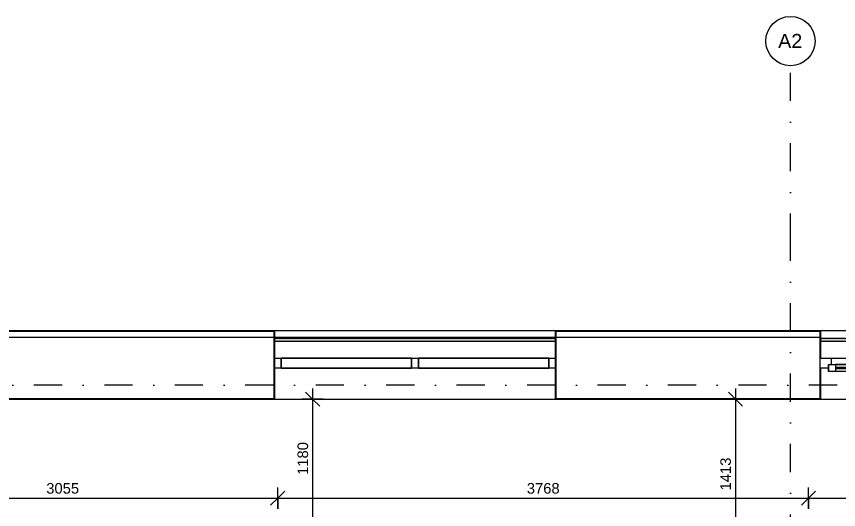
# Model space of a CAD drawing. Header units: millimetres. Extents: x -2015 to 46090, y -3604 to 14301.
# Drawn here: x 2605 to 8441, y 10765 to 14268 of the extents above; entities that cross this region are included whole.
import ezdxf

# ---------------------------------------------------------------- set-up
doc = ezdxf.new("R2010")
doc.units = ezdxf.units.MM
doc.linetypes.add('HA_DashDot_10mm-S3mm', pattern=[500, 200, -150, 0, -150])
for name, color, linetype, lineweight in [('-UNDERLAY_A-FLOR-HRAL-OTLN', 9, 'Continuous', 9), ('-UNDERLAY_A-GLAZ-CWMG-OTLN', 9, 'Continuous', 5), ('A-____-____-DIMS', 9, 'Continuous', 5), ('A-____-____-DIMS-50', 9, 'Continuous', 5), ('A-GLAZ-____-MCUT', 9, 'Continuous', 5), ('A-GLAZ-____-OTLN', 9, 'Continuous', 5), ('A-GLAZ-CURT-MCUT', 9, 'Continuous', 5), ('A-GLAZ-CURT-OTLN', 9, 'Continuous', 5), ('A-GLAZ-CWMG-MCUT', 9, 'Continuous', 5), ('A-GLAZ-CWMG-OTLN', 9, 'Continuous', 5), ('A-WALL-____-MCUT', 9, 'Continuous', 9), ('A-WALL-____-OTLN', 9, 'Continuous', 9), ('S-GRID-____-IDEN', 9, 'Continuous', 9), ('S-GRID-____-OTLN', 9, 'Continuous', 5)]:
    doc.layers.add(name, color=color, linetype=linetype, lineweight=lineweight)
doc.styles.add('Arial', font='arial.ttf', dxfattribs={"height": 100})
doc.styles.add('Arial_1', font='arial.ttf', dxfattribs={"height": 75})
doc.dimstyles.new('Inner_Dimensions', dxfattribs={"dimscale": 304.8, "dimtxt": 76.519455, "dimasz": 0.328084, "dimexe": 0.246063, "dimexo": 0.0625, "dimgap": 0.032808, "dimtad": 1, "dimdec": 0, "dimzin": 0, "dimdsep": 46, "dimtxsty": 'Arial_1', "dimblk1": 'OBLIQUE', "dimblk2": 'OBLIQUE', "dimsah": 1, "dimcen": 0.09, "dimdle": 0.246063, "dimazin": 0, "dimtfac": 1, "dimtdec": 4, "dimtix": 1, "dimtmove": 0, "dimatfit": 3, "dimfxl": 0.246063, "dimfxlon": 1, "dimtvp": 1, "dimtolj": 1, "dimtzin": 0, "dimlwd": 9, "dimlwe": 9, "dimarcsym": 2})
doc.dimstyles.new('Inner_Dimensions_1', dxfattribs={"dimscale": 304.8, "dimtxt": 76.519455, "dimasz": 0.328084, "dimexe": 0.246063, "dimexo": 0.0625, "dimgap": 0.032808, "dimtad": 1, "dimdec": 0, "dimzin": 0, "dimdsep": 46, "dimtxsty": 'Arial_1', "dimblk1": 'OBLIQUE', "dimblk2": 'OBLIQUE', "dimsah": 1, "dimcen": 0.09, "dimdle": 0.246063, "dimazin": 0, "dimtfac": 1, "dimtdec": 4, "dimtix": 1, "dimtmove": 2, "dimatfit": 3, "dimfxl": 0.246063, "dimfxlon": 1, "dimtvp": 1, "dimtolj": 1, "dimtzin": 0, "dimlwd": 9, "dimlwe": 9, "dimarcsym": 2})

# ---------------------------------------------------------------- blocks, each defined once
blk = doc.blocks.new('Railing - Railing-1645061-DSP_2NP-A')
at = {"layer": '-UNDERLAY_A-FLOR-HRAL-OTLN'}
blk.add_hatch(color=256, dxfattribs=at).paths.add_polyline_path([(6435, 11960), (6435, 11980), (4435, 11980), (4435, 11960), (6228.2, 11960)])
for p, q in [((4435, 11980), (4435, 11960)), ((6435, 11980), (4435, 11980)), ((6435, 11960), (6435, 11980)), ((6435, 11960), (4435, 11960))]:
    blk.add_line(p, q, dxfattribs=at)
blk = doc.blocks.new('Railing - Railing-1645221-DSP_2NP-A')
at = {"layer": '-UNDERLAY_A-FLOR-HRAL-OTLN'}
blk.add_hatch(color=256, dxfattribs=at).paths.add_polyline_path([(9310, 11960), (9310, 11980), (8310, 11980), (8310, 11960), (8761.1, 11960)])
for p, q in [((8310, 11980), (8310, 11960)), ((9310, 11980), (8310, 11980)), ((9310, 11960), (9310, 11980)), ((9310, 11960), (8310, 11960))]:
    blk.add_line(p, q, dxfattribs=at)
blk = doc.blocks.new('Obdélníková příčel - 50x70mm EXT-2013035-DSP_2NP-A')
at = {"layer": '-UNDERLAY_A-GLAZ-CWMG-OTLN'}
for p, q in [((4485, 11840), (4485, 11770)), ((5410, 11840), (4485, 11840)), ((5410, 11770), (5410, 11840)), ((4485, 11770), (5410, 11770))]:
    blk.add_line(p, q, dxfattribs=at)
blk = doc.blocks.new('HA_WD_SinglePanel - 1000x2400-2168134-DSP_2NP-A')
at = {"layer": 'A-GLAZ-____-MCUT'}
for p, q in [((-500, 0), (-500, 70)), ((-500, 70), (-420, 70)), ((-420, 70), (-420, 25)), ((420, 25), (420, 70)), ((420, 70), (500, 70)), ((500, 70), (500, 0)), ((-440, 0), (-500, 0)), ((-440, -25), (-440, 25)), ((-440, 25), (-390, 25)), ((-390, 25), (-390, -25)), ((390, 5), (-390, 5)), ((390, -25), (390, 25)), ((390, 25), (440, 25)), ((440, 25), (440, -25)), ((500, 0), (440, 0)), ((-390, -25), (-440, -25)), ((390, -5), (-390, -5)), ((440, -25), (390, -25))]:
    blk.add_line(p, q, dxfattribs=at)
at = {"layer": 'A-GLAZ-____-OTLN'}
for p, q in [((-420, 70), (420, 70)), ((-440, 25), (-440, -25)), ((-440, 25), (440, 25)), ((390, 25), (-390, 25)), ((440, 25), (440, -25)), ((440, -25), (-440, -25)), ((390, -25), (-390, -25))]:
    blk.add_line(p, q, dxfattribs=at)
blk = doc.blocks.new('Systémový panel - Sklo-2013037-DSP_2NP-A')
at = {"layer": 'A-GLAZ-CURT-MCUT'}
for p, q in [((-462.5, 0), (-462.5, 70)), ((-462.5, 70), (462.5, 70)), ((462.5, 70), (462.5, 0)), ((462.5, 0), (-462.5, 0))]:
    blk.add_line(p, q, dxfattribs=at)
blk = doc.blocks.new('Obdélníková příčel - 50x70mm EXT-1499828-DSP_2NP-A')
at = {"layer": 'A-GLAZ-CWMG-MCUT'}
for p, q in [((0, 0), (-50, 0)), ((-50, 0), (-50, -70)), ((0, -70), (0, 0)), ((-50, -70), (0, -70))]:
    blk.add_line(p, q, dxfattribs=at)
blk = doc.blocks.new('Obdélníková příčel - 50x70mm EXT-1499829-DSP_2NP-A')
at = {"layer": 'A-GLAZ-CWMG-MCUT'}
for p, q in [((-50, 0), (0, 0)), ((-50, -70), (-50, 0)), ((0, 0), (0, -70)), ((0, -70), (-50, -70))]:
    blk.add_line(p, q, dxfattribs=at)
blk = doc.blocks.new('Obdélníková příčel - 50x70mm EXT-2013036-DSP_2NP-A')
at = {"layer": 'A-GLAZ-CWMG-MCUT'}
for p, q in [((25, 0), (-25, 0)), ((-25, 0), (-25, -70)), ((25, -70), (25, 0)), ((-25, -70), (25, -70))]:
    blk.add_line(p, q, dxfattribs=at)
blk = doc.blocks.new('Grid - Radius 3_5mm-353793-DSP_2NP-A')
at = {"layer": 'S-GRID-____-IDEN'}
blk.add_circle((0, 0), 3.5, dxfattribs=at)
blk = doc.blocks.new('DIMBLOCK73-DSP_2NP-A')
at = {"layer": 'A-____-____-DIMS-50', "lineweight": 9}
for p, q in [((1405, 10771.3), (1405, 10921.3)), ((4460, 10771.3), (4460, 10921.3)), ((1405, 10846.3), (1455, 10896.3)), ((4460, 10846.3), (4510, 10896.3)), ((1405, 10846.3), (1355, 10796.3)), ((1405, 10846.3), (4460, 10846.3)), ((1405, 10846.3), (1405, 10771.3)), ((4460, 10846.3), (4410, 10796.3)), ((4460, 10846.3), (4460, 10771.3))]:
    blk.add_line(p, q, dxfattribs=at)
at = {"layer": 'A-____-____-DIMS-50', "color": 0, "lineweight": 9, "insert": (2817.1, 10953.7), "char_height": 75, "width": 276.883, "attachment_point": 1, "line_spacing_factor": 0.941778, "style": 'Arial_1'}
blk.add_mtext('3055', dxfattribs=at)
blk = doc.blocks.new('_Oblique')
at = {"color": 0, "linetype": 'ByBlock', "lineweight": -2}
blk.add_line((-0.5, -0.5), (0.5, 0.5), dxfattribs=at)
blk = doc.blocks.new('DIMBLOCK74-DSP_2NP-A')
at = {"layer": 'A-____-____-DIMS-50', "lineweight": 9}
for p, q in [((4460, 10771.3), (4460, 10921.3)), ((8227.7, 10771.3), (8227.7, 10921.3)), ((4460, 10846.3), (4510, 10896.3)), ((8227.7, 10846.3), (8277.7, 10896.3)), ((4460, 10846.3), (4410, 10796.3)), ((4460, 10846.3), (8227.7, 10846.3)), ((4460, 10846.3), (4460, 10771.3)), ((8227.7, 10846.3), (8177.7, 10796.3)), ((8227.7, 10846.3), (8227.7, 10771.3))]:
    blk.add_line(p, q, dxfattribs=at)
at = {"layer": 'A-____-____-DIMS-50', "color": 0, "lineweight": 9, "insert": (6228.5, 10953.7), "char_height": 75, "width": 276.883, "attachment_point": 1, "line_spacing_factor": 0.941778, "style": 'Arial_1'}
blk.add_mtext('3768', dxfattribs=at)
blk = doc.blocks.new('DIMBLOCK75-DSP_2NP-A')
at = {"layer": 'A-____-____-DIMS-50', "lineweight": 9}
for p, q in [((8227.7, 10771.3), (8227.7, 10921.3)), ((9880.4, 10921.3), (9880.4, 10771.3)), ((9880.4, 10846.3), (9880.4, 10921.3)), ((8227.7, 10846.3), (8277.7, 10896.3)), ((9880.4, 10846.3), (9930.4, 10896.3)), ((8227.7, 10846.3), (8177.7, 10796.3)), ((8227.7, 10846.3), (9955.4, 10846.3)), ((8227.7, 10846.3), (8227.7, 10771.3)), ((9880.4, 10846.3), (9830.4, 10796.3))]:
    blk.add_line(p, q, dxfattribs=at)
at = {"layer": 'A-____-____-DIMS-50', "color": 0, "lineweight": 9, "insert": (8938.7, 10953.7), "char_height": 75, "width": 276.883, "attachment_point": 1, "line_spacing_factor": 0.941778, "style": 'Arial_1'}
blk.add_mtext('1653', dxfattribs=at)
blk = doc.blocks.new('DIMBLOCK85-DSP_2NP-A')
at = {"layer": 'A-____-____-DIMS-50', "lineweight": 9}
for p, q in [((7709.4, 11625), (7709.4, 10137.5)), ((7709.4, 11550), (7659.4, 11600)), ((7784.4, 11550), (7634.4, 11550)), ((7709.4, 11550), (7759.4, 11500)), ((7709.4, 11550), (7784.4, 11550)), ((7709.4, 10137.5), (7659.4, 10187.5)), ((7784.4, 10137.5), (7634.4, 10137.5)), ((7709.4, 10137.5), (7759.4, 10087.5)), ((7709.4, 10137.5), (7784.4, 10137.5))]:
    blk.add_line(p, q, dxfattribs=at)
at = {"layer": 'A-____-____-DIMS-50', "color": 0, "lineweight": 9, "insert": (7602.1, 10901.4), "char_height": 75, "width": 276.883, "attachment_point": 1, "rotation": 90, "line_spacing_factor": 0.941778, "style": 'Arial_1'}
blk.add_mtext('1413', dxfattribs=at)
blk = doc.blocks.new('DIMBLOCK87-DSP_2NP-A')
at = {"layer": 'A-____-____-DIMS-50', "lineweight": 9}
for p, q in [((4708, 11625), (4708, 10370)), ((4708, 11550), (4658, 11600)), ((4783, 11550), (4633, 11550)), ((4708, 11550), (4758, 11500)), ((4708, 11550), (4783, 11550)), ((4708, 10370), (4658, 10420)), ((4633, 10370), (4783, 10370)), ((4708, 10370), (4633, 10370)), ((4708, 10370), (4758, 10320))]:
    blk.add_line(p, q, dxfattribs=at)
at = {"layer": 'A-____-____-DIMS-50', "color": 0, "lineweight": 9, "insert": (4600.7, 11011.7), "char_height": 75, "width": 276.883, "attachment_point": 1, "rotation": 90, "line_spacing_factor": 0.941778, "style": 'Arial_1'}
blk.add_mtext('1180', dxfattribs=at)

msp = doc.modelspace()

# ---------------------------------------------------------------- linework, layer by layer
at = {"layer": 'A-WALL-____-MCUT', "lineweight": 25}
for p, q in [((-385, 12035), (4435, 12035)), ((4435, 12035), (4435, 11550)), ((6435, 11550), (6435, 12035)), ((6435, 12035), (8310, 12035)), ((8310, 12035), (8310, 11840)), ((8310, 11770), (8310, 11550)), ((4435, 11550), (100, 11550)), ((8310, 11550), (6435, 11550))]:
    msp.add_line(p, q, dxfattribs=at)
at = {"layer": 'A-WALL-____-MCUT'}
for p, q in [((-340, 11990), (4435, 11990)), ((6435, 11990), (8310, 11990))]:
    msp.add_line(p, q, dxfattribs=at)
at = {"layer": 'A-WALL-____-OTLN'}
for p, q in [((6435, 12035), (4435, 12035)), ((9310, 12035), (8310, 12035)), ((4435, 11990), (6435, 11990)), ((4435, 11550), (6435, 11550)), ((8310, 11550), (9310, 11550))]:
    msp.add_line(p, q, dxfattribs=at)
at = {"layer": 'S-GRID-____-OTLN', "linetype": 'HA_DashDot_10mm-S3mm', "lineweight": 9}
for p, q in [((8100, 12668.2), (8100, 13918.2)), ((8100, -1971.1), (8100, 12668.2)), ((25434, 11650), (-414.9, 11650))]:
    msp.add_line(p, q, dxfattribs=at)

# ---------------------------------------------------------------- block references
at = {"layer": '-UNDERLAY_A-FLOR-HRAL-OTLN'}
for name in ['Railing - Railing-1645061-DSP_2NP-A', 'Railing - Railing-1645221-DSP_2NP-A']:
    msp.add_blockref(name, (0, 0), dxfattribs=at)
at = {"layer": '-UNDERLAY_A-GLAZ-CWMG-OTLN'}
for p in [(0, 0), (975, 0)]:
    msp.add_blockref('Obdélníková příčel - 50x70mm EXT-2013035-DSP_2NP-A', p, dxfattribs=at)
at = {"layer": 'A-GLAZ-____-OTLN'}
msp.add_blockref('HA_WD_SinglePanel - 1000x2400-2168134-DSP_2NP-A', (8810, 11770), dxfattribs=at)
at = {"layer": 'A-GLAZ-CURT-OTLN'}
for p in [(4947.5, 11770), (5922.5, 11770)]:
    msp.add_blockref('Systémový panel - Sklo-2013037-DSP_2NP-A', p, dxfattribs=at)
at = {"layer": 'A-GLAZ-CWMG-OTLN', "rotation": 180}
msp.add_blockref('Obdélníková příčel - 50x70mm EXT-1499829-DSP_2NP-A', (4435, 11770), dxfattribs=at)
at = {"layer": 'A-GLAZ-CWMG-OTLN', "extrusion": (0, 0, -1), "rotation": 180}
for name, p in [('Obdélníková příčel - 50x70mm EXT-2013036-DSP_2NP-A', (-5435, 11770)), ('Obdélníková příčel - 50x70mm EXT-1499828-DSP_2NP-A', (-6435, 11770))]:
    msp.add_blockref(name, p, dxfattribs=at)
at = {"layer": 'S-GRID-____-IDEN', "xscale": 49.99999999999998, "yscale": 49.99999999999998, "zscale": 49.99999999999998}
msp.add_blockref('Grid - Radius 3_5mm-353793-DSP_2NP-A', (8100, 14093.2), dxfattribs=at)

# ---------------------------------------------------------------- texts
at = {"layer": 'S-GRID-____-IDEN', "lineweight": 5, "insert": (8012.6, 14143.9), "char_height": 100, "width": 212.447, "attachment_point": 1, "style": 'Arial'}
msp.add_mtext('A2', dxfattribs=at)

# ---------------------------------------------------------------- dimensions: what is measured, and where the dimension line sits
at = {"layer": 'A-____-____-DIMS', "lineweight": 9}
for base, p1, p2, override, picture, middle in [((4708, 10370), (4783, 11550), (4633, 10370), {"dimpost": '<>', "dimfxl": 1189.495691}, 'DIMBLOCK87-DSP_2NP-A', (4650.7, 11150.1)), ((7709.4198628, 10137.5), (7784.4198628, 11550), (7784.4198628, 10137.5), {"dimpost": '<>', "dimfxl": 1412.5}, 'DIMBLOCK85-DSP_2NP-A', (7652.0526375, 11039.8247037))]:
    dim = msp.add_linear_dim(base=base, p1=p1, p2=p2, angle=90, dimstyle='Inner_Dimensions_1', override=override, dxfattribs=at)
    dim.commit()
    dim.dimension.update_dxf_attribs({"geometry": picture, "text_midpoint": middle, "dimtype": 160, "text_rotation": 90})
for base, p1, p2, override, picture, middle in [((4460, 10846.3), (1405, 10771.3), (4460, 10771.3), {"dimpost": '<>', "dimfxl": 3055}, 'DIMBLOCK73-DSP_2NP-A', (2932.5, 10894.6)), ((8227.7, 10846.3), (4460, 10771.3), (8227.7, 10771.3), {"dimpost": '<>', "dimfxl": 3767.7}, 'DIMBLOCK74-DSP_2NP-A', (6343.9, 10894.6)), ((9880.4, 10846.3), (8227.7, 10771.3), (9880.4, 10921.3), {"dimpost": '<>', "dimfxl": 1659.493082}, 'DIMBLOCK75-DSP_2NP-A', (9054.1, 10894.6))]:
    dim = msp.add_linear_dim(base=base, p1=p1, p2=p2, dimstyle='Inner_Dimensions', override=override, dxfattribs=at)
    dim.commit()
    dim.dimension.update_dxf_attribs({"geometry": picture, "text_midpoint": middle})

doc.saveas('drawing.dxf')
